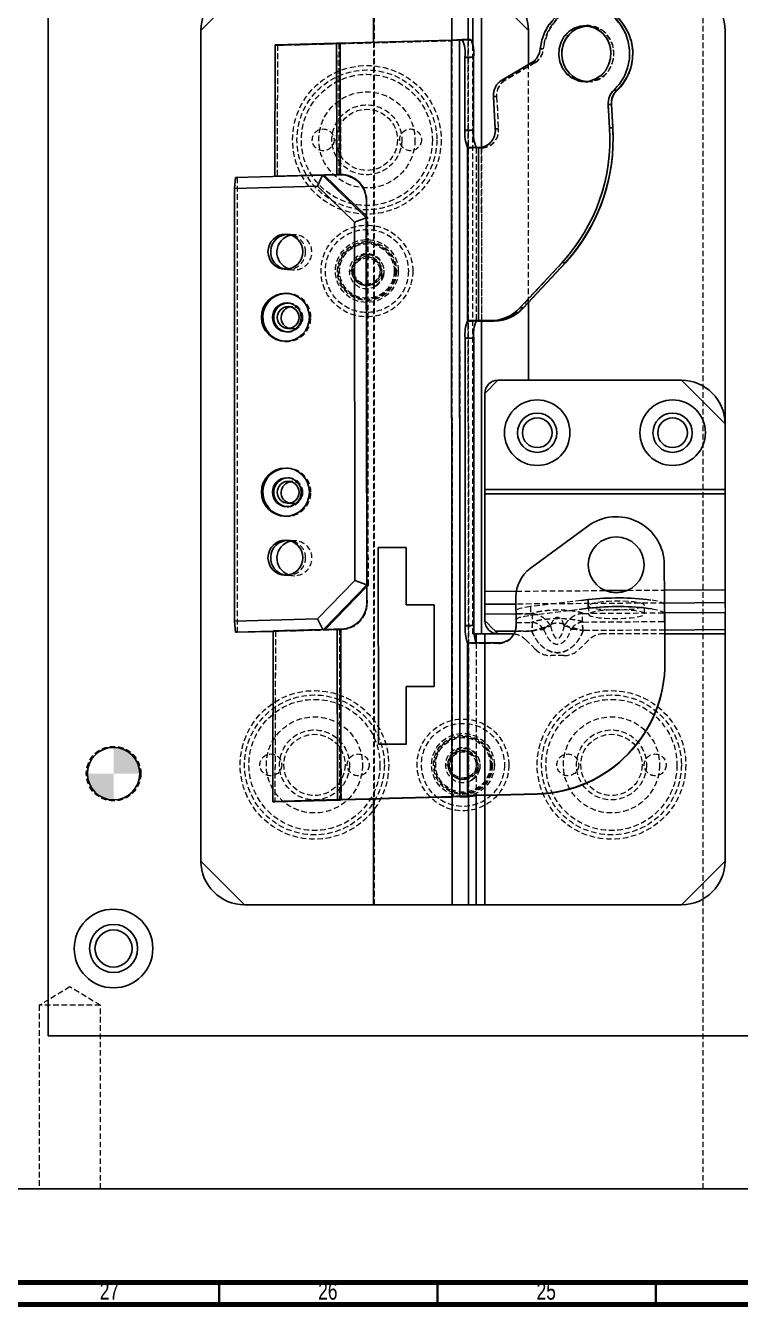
# Model space of a CAD drawing. Header units: millimetres. Extents: x 5 to 1495, y -1208 to 895.
# Drawn here: x 155.7 to 319.4, y 5 to 297.6 of the extents above; entities that cross this region are included whole.
import ezdxf

# ---------------------------------------------------------------- set-up
doc = ezdxf.new("R2010")
doc.units = ezdxf.units.MM
doc.linetypes.add('HIDDEN', pattern=[1.905, 1.27, -0.635])
doc.styles.add('SLDTEXTSTYLE13', font='TXT', dxfattribs={"width": 0.75})

# ---------------------------------------------------------------- blocks, each defined once
blk = doc.blocks.new('SW_DOWELSYMBOL_1')
at = {"linetype": 'Continuous', "lineweight": 0}
h = blk.add_hatch(color=0, dxfattribs=at)
edge = h.paths.add_edge_path(flags=0)
edge.add_arc((0, 0), 6, 0, 90)
edge.add_line((0, 6), (0, 0))
edge.add_line((0, 0), (6, 0))
h = blk.add_hatch(color=0, dxfattribs=at)
edge = h.paths.add_edge_path(flags=0)
edge.add_arc((0, 0), 6, 180, 270)
edge.add_line((0, -6), (0, 0))
edge.add_line((0, 0), (-6, 0))
at = {"color": 0, "linetype": 'Continuous', "lineweight": 0}
blk.add_circle((0, 0), 6, dxfattribs=at)

msp = doc.modelspace()

# ---------------------------------------------------------------- linework, layer by layer
at = {"color": 7, "linetype": 'HIDDEN', "lineweight": 18}
for p, q in [((310.853, 31.435), (310.853, 411.435)), ((235.588, 96.435), (235.588, 306.435)), ((284.518, 297.496), (283.8, 297.501)), ((212.787, 263.143), (212.891, 293.081)), ((212.891, 293.081), (226.934, 293.459)), ((212.891, 293.172), (213.394, 293.166)), ((212.891, 293.081), (213.395, 293.075)), ((213.394, 293.166), (213.29, 263.138)), ((213.395, 293.075), (213.29, 263.047)), ((213.394, 293.166), (227.437, 293.544)), ((213.395, 293.075), (227.438, 293.453)), ((226.934, 293.55), (227.437, 293.544)), ((226.934, 293.459), (227.438, 293.453)), ((226.934, 293.459), (226.965, 263.52)), ((227.437, 293.544), (227.468, 263.534)), ((227.438, 293.453), (227.469, 263.443)), ((227.728, 293.561), (227.834, 293.555)), ((227.729, 293.47), (253.193, 294.132)), ((227.729, 293.47), (227.835, 293.464)), ((227.76, 263.545), (227.729, 293.47)), ((227.834, 293.555), (253.298, 294.217)), ((227.865, 263.547), (227.834, 293.555)), ((227.835, 293.464), (253.299, 294.126)), ((227.866, 263.455), (227.835, 293.464)), ((235.349, 293.759), (235.349, 120.613)), ((253.298, 294.217), (253.192, 294.223)), ((253.193, 294.132), (253.279, 121.087)), ((253.299, 294.126), (253.193, 294.132)), ((253.298, 294.217), (253.385, 121.172)), ((253.299, 294.228), (253.385, 121.081)), ((253.299, 294.126), (253.385, 121.081)), ((257.037, 294.328), (255.062, 294.328)), ((255.062, 294.237), (255.682, 294.271)), ((255.062, 294.237), (255.148, 121.151)), ((257.038, 294.237), (255.062, 294.237)), ((257.657, 294.271), (255.682, 294.271)), ((257.037, 294.328), (257.656, 294.362)), ((257.037, 294.328), (257.123, 121.242)), ((257.124, 121.151), (257.038, 294.362)), ((257.038, 294.237), (257.657, 294.271)), ((257.038, 294.237), (257.124, 121.151)), ((258.09, 158.435), (258.09, 293.267)), ((256.309, 290.284), (256.318, 273.57)), ((256.309, 290.284), (258.284, 290.284)), ((274.251, 292.247), (273.533, 292.253)), ((274.251, 292.156), (273.533, 292.162)), ((271.603, 289.036), (264.763, 285.039)), ((272.32, 289.122), (265.481, 285.124)), ((272.321, 289.031), (265.482, 285.033)), ((270.853, 234.256), (270.853, 288.689)), ((272.32, 289.122), (271.602, 289.127)), ((272.321, 289.031), (271.603, 289.036)), ((265.481, 285.124), (264.763, 285.13)), ((265.482, 285.033), (264.763, 285.039)), ((283.701, 284.793), (284.419, 284.787)), ((283.701, 284.702), (284.419, 284.696)), ((263.54, 281.36), (262.822, 281.366)), ((263.541, 281.269), (262.822, 281.275)), ((263.54, 281.36), (263.972, 273.932)), ((263.541, 281.269), (263.973, 273.841)), ((291.038, 282.738), (290.416, 282.743)), ((289.425, 274.094), (289.113, 279.45)), ((289.831, 279.444), (289.113, 279.45)), ((289.831, 279.444), (289.824, 279.709)), ((289.831, 279.444), (290.143, 274.088)), ((256.318, 273.57), (258.293, 273.57)), ((263.972, 273.932), (263.254, 273.938)), ((263.973, 273.841), (263.254, 273.847)), ((290.143, 274.088), (289.425, 274.094)), ((290.214, 271.946), (290.143, 274.088)), ((258.869, 269.685), (256.894, 269.685)), ((256.894, 269.594), (256.914, 229.971)), ((258.87, 269.594), (256.894, 269.594)), ((256.96, 269.675), (258.903, 269.675)), ((256.96, 269.584), (258.904, 269.584)), ((258.919, 269.674), (256.993, 269.675)), ((258.919, 269.583), (256.994, 269.584)), ((258.869, 269.685), (258.889, 230.062)), ((258.87, 269.594), (258.89, 229.971)), ((259.409, 269.593), (259.53, 269.594)), ((259.429, 230.077), (259.409, 269.593)), ((259.53, 269.685), (260.248, 269.679)), ((259.53, 269.594), (260.249, 269.588)), ((260.065, 269.727), (260.065, 229.988)), ((260.146, 230.079), (260.127, 269.679)), ((260.248, 269.679), (260.127, 269.679)), ((260.147, 229.988), (260.127, 269.588)), ((260.249, 269.588), (260.127, 269.588)), ((224.111, 263.342), (204.15, 262.803)), ((223.804, 263.361), (212.787, 263.052)), ((223.923, 263.344), (213.29, 263.047)), ((223.804, 263.361), (224.032, 263.347)), ((228.225, 263.536), (228.118, 263.542)), ((228.225, 263.445), (228.119, 263.451)), ((203.769, 262.825), (204.15, 262.803)), ((204.15, 262.803), (204.15, 158.77)), ((212.787, 263.052), (212.787, 263.069)), ((213.29, 263.047), (212.787, 263.052)), ((233.757, 257.56), (233.863, 257.554)), ((233.958, 165.527), (233.863, 257.554)), ((233.852, 165.442), (233.757, 257.469)), ((233.757, 257.469), (233.864, 257.463)), ((233.959, 165.436), (233.864, 257.463)), ((234.107, 253.609), (233.761, 253.946)), ((233.761, 253.629), (234.107, 253.609)), ((234.193, 169.585), (234.107, 253.609)), ((216.06, 249.798), (215.45, 249.834)), ((217.492, 249.714), (216.06, 249.798)), ((278.577, 243.326), (268.903, 232.939)), ((279.21, 243.321), (278.577, 243.326)), ((214.979, 241.848), (215.59, 241.812)), ((215.59, 241.812), (217.022, 241.727)), ((229.853, 241.435), (230.665, 241.435)), ((235.802, 238.019), (236.256, 238.322)), ((215.857, 236.313), (215.538, 236.331)), ((216.019, 234.099), (215.727, 234.117)), ((216.875, 233.247), (215.972, 233.301)), ((269.536, 232.934), (268.903, 232.939)), ((215.678, 228.309), (216.581, 228.256)), ((256.914, 229.971), (258.89, 229.971)), ((257.013, 229.984), (258.807, 229.984)), ((214.89, 225.351), (215.209, 225.332)), ((215.339, 227.528), (215.631, 227.511)), ((256.341, 225.971), (256.342, 225.3)), ((258.316, 225.971), (256.341, 225.971)), ((256.342, 225.3), (256.374, 160.224)), ((258.317, 225.971), (258.317, 225.3)), ((215.857, 196.313), (215.538, 196.332)), ((216.019, 194.099), (215.727, 194.117)), ((216.875, 193.248), (215.972, 193.301)), ((215.339, 187.528), (215.631, 187.511)), ((215.678, 188.31), (216.581, 188.256)), ((214.89, 185.351), (215.209, 185.332)), ((216.06, 179.798), (215.45, 179.834)), ((217.504, 179.713), (216.06, 179.798)), ((242.842, 178.209), (242.826, 178.21)), ((242.842, 178.209), (242.826, 178.209)), ((242.855, 165.059), (242.842, 178.209)), ((214.979, 171.848), (215.59, 171.812)), ((215.59, 171.812), (217.033, 171.727)), ((233.847, 169.606), (234.193, 169.585)), ((233.848, 169.23), (234.193, 169.585)), ((268.093, 168.191), (288.418, 168.332)), ((293.543, 168.368), (301.98, 168.427)), ((233.852, 165.534), (233.958, 165.527)), ((233.852, 165.442), (233.959, 165.436)), ((249.246, 165.067), (249.23, 165.068)), ((249.246, 165.067), (249.23, 165.067)), ((249.266, 146.367), (249.246, 165.067)), ((302.001, 165.464), (268.002, 165.227)), ((282.89, 166.048), (271.302, 164.649)), ((271.302, 164.649), (271.316, 162.673)), ((271.316, 162.673), (282.468, 164.02)), ((284.605, 164.855), (284.619, 162.879)), ((297.419, 162.969), (297.405, 164.944)), ((315.853, 164.377), (315.853, 163.328)), ((268.013, 163.614), (268.027, 161.638)), ((271.549, 163.019), (268.018, 162.995)), ((268.018, 162.995), (271.549, 163.019)), ((268.018, 162.995), (268.018, 162.995)), ((268.032, 161.019), (268.027, 161.638)), ((268.032, 161.019), (271.562, 161.044)), ((283.37, 163.102), (302.017, 163.232)), ((283.383, 161.126), (302.031, 161.256)), ((212.289, 120.083), (212.424, 159.009)), ((223.837, 159.335), (212.423, 159.026)), ((212.423, 158.993), (224.218, 159.312)), ((212.424, 159.009), (227.073, 159.419)), ((212.424, 159.1), (212.927, 159.094)), ((212.424, 159.009), (212.928, 159.003)), ((212.927, 159.094), (212.791, 120.077)), ((212.928, 159.003), (212.792, 119.986)), ((227.575, 159.504), (212.927, 159.094)), ((227.576, 159.413), (212.928, 159.003)), ((223.793, 159.418), (223.837, 159.335)), ((223.922, 159.422), (223.837, 159.335)), ((223.837, 159.335), (224.218, 159.312)), ((224.218, 159.312), (224.336, 159.433)), ((227.575, 159.504), (227.072, 159.51)), ((227.073, 159.419), (227.867, 159.433)), ((227.576, 159.413), (227.073, 159.419)), ((227.073, 159.419), (227.113, 120.478)), ((227.973, 159.518), (227.575, 159.504)), ((227.575, 159.504), (227.616, 120.492)), ((227.973, 159.427), (227.576, 159.413)), ((227.576, 159.413), (227.616, 120.401)), ((227.973, 159.518), (227.866, 159.524)), ((227.867, 159.433), (228.018, 159.437)), ((227.973, 159.427), (227.867, 159.433)), ((227.907, 120.507), (227.867, 159.433)), ((227.973, 159.518), (228.124, 159.522)), ((228.013, 120.513), (227.973, 159.518)), ((227.973, 159.427), (228.125, 159.431)), ((228.013, 120.422), (227.973, 159.427)), ((228.018, 159.528), (228.124, 159.522)), ((228.018, 159.437), (228.125, 159.431)), ((256.374, 160.224), (258.35, 160.224)), ((258.09, 158.435), (258.423, 158.435)), ((267.824, 159.042), (271.576, 159.069)), ((271.576, 159.069), (267.855, 159.043)), ((268.003, 160.188), (268.033, 160.821)), ((302.044, 159.281), (283.396, 159.15)), ((302.044, 159.281), (283.397, 159.151)), ((302.05, 158.435), (288.095, 158.435)), ((258.877, 156.374), (256.901, 156.374)), ((256.902, 156.283), (256.902, 121.302)), ((258.878, 156.283), (256.902, 156.283)), ((260.853, 156.236), (257.148, 156.236)), ((258.877, 156.374), (258.877, 121.393)), ((258.878, 156.374), (258.878, 121.302)), ((258.878, 156.283), (258.878, 121.302)), ((260.853, 121.526), (260.853, 156.327)), ((260.853, 121.435), (260.853, 156.327)), ((264.037, 156.236), (260.853, 156.236)), ((260.853, 121.435), (260.853, 156.236)), ((260.853, 121.526), (260.853, 156.236)), ((272.418, 154.9), (270.347, 156.971)), ((284.56, 156.971), (282.489, 154.9)), ((278.953, 153.435), (275.953, 153.435)), ((242.875, 146.359), (242.859, 146.36)), ((242.875, 146.359), (249.266, 146.367)), ((242.888, 133.209), (242.875, 146.359)), ((249.266, 146.367), (249.25, 146.368)), ((236.497, 133.201), (236.481, 133.202)), ((236.497, 133.201), (242.888, 133.209)), ((236.497, 133.202), (236.497, 133.201)), ((242.888, 133.209), (242.872, 133.21)), ((251.853, 128.435), (252.665, 128.435)), ((257.802, 125.019), (258.256, 125.322)), ((253.279, 121.087), (253.385, 121.081)), ((256.902, 121.302), (258.878, 121.302)), ((257.123, 121.242), (257.46, 121.271)), ((257.124, 121.151), (257.46, 121.18)), ((258.877, 121.393), (257.46, 121.271)), ((258.878, 121.302), (257.46, 121.18)), ((165.853, 77.641), (158.853, 73.435)), ((172.853, 73.435), (165.853, 77.641)), ((172.853, 73.435), (158.853, 73.435)), ((158.853, 73.435), (158.853, 31.435)), ((172.853, 31.435), (172.853, 73.435))]:
    msp.add_line(p, q, dxfattribs=at)
at = {"color": 7, "linetype": 'Continuous', "lineweight": 25}
for p, q in [((160.853, 336.435), (160.853, 66.435)), ((205.853, 306.435), (195.853, 296.435)), ((235.349, 306.435), (235.349, 293.759)), ((270.853, 296.435), (260.853, 306.435)), ((195.853, 296.435), (195.853, 106.435)), ((270.853, 288.689), (270.853, 296.435)), ((315.853, 191.435), (315.853, 296.435)), ((212.786, 263.143), (212.891, 293.172)), ((212.891, 293.172), (226.934, 293.55)), ((226.934, 293.55), (226.965, 263.54)), ((227.728, 293.561), (253.192, 294.223)), ((227.759, 263.553), (227.728, 293.561)), ((253.192, 294.223), (253.278, 121.179)), ((255.062, 294.328), (255.681, 294.362)), ((255.062, 294.328), (255.148, 121.242)), ((257.656, 294.362), (255.681, 294.362)), ((256.309, 290.375), (256.317, 273.662)), ((256.309, 290.375), (258.284, 290.375)), ((258.285, 290.284), (258.284, 290.495)), ((258.293, 273.662), (258.284, 290.375)), ((258.293, 273.57), (258.285, 290.284)), ((271.602, 289.127), (264.763, 285.13)), ((262.815, 281.539), (262.822, 281.275)), ((262.822, 281.366), (263.254, 273.938)), ((262.822, 281.275), (263.254, 273.847)), ((291.133, 282.828), (290.415, 282.834)), ((289.424, 274.185), (289.113, 279.541)), ((289.831, 279.535), (289.113, 279.541)), ((289.831, 279.535), (290.142, 274.179)), ((256.317, 273.662), (258.293, 273.662)), ((258.293, 273.57), (258.294, 273.45)), ((263.261, 273.673), (263.254, 273.847)), ((290.142, 274.179), (289.424, 274.185)), ((256.894, 269.685), (256.913, 230.062)), ((259.408, 269.684), (259.53, 269.685)), ((259.428, 230.085), (259.408, 269.684)), ((203.769, 262.825), (223.73, 263.365)), ((226.965, 263.54), (212.786, 263.143)), ((227.468, 263.534), (213.29, 263.138)), ((222.514, 260.851), (223.73, 263.365)), ((223.73, 263.365), (233.726, 253.632)), ((223.73, 263.365), (223.804, 263.361)), ((226.965, 263.449), (223.804, 263.361)), ((227.469, 263.443), (223.923, 263.344)), ((224.032, 263.347), (224.111, 263.342)), ((233.761, 253.946), (224.111, 263.342)), ((226.965, 263.54), (227.531, 263.551)), ((227.468, 263.534), (226.965, 263.54)), ((226.965, 263.449), (227.532, 263.46)), ((227.469, 263.443), (226.965, 263.449)), ((227.751, 263.544), (227.468, 263.534)), ((227.752, 263.453), (227.469, 263.443)), ((227.751, 263.544), (227.531, 263.551)), ((227.752, 263.453), (227.532, 263.46)), ((227.865, 263.547), (227.759, 263.553)), ((227.866, 263.455), (227.76, 263.462)), ((228.225, 263.536), (227.865, 263.547)), ((228.225, 263.445), (227.866, 263.455)), ((203.539, 260.338), (203.769, 262.825)), ((222.514, 260.851), (203.539, 260.338)), ((213.29, 263.138), (212.786, 263.143)), ((212.787, 263.069), (212.787, 263.143)), ((231, 252.588), (222.514, 260.851)), ((203.539, 260.338), (203.539, 161.307)), ((233.852, 165.534), (233.757, 257.56)), ((231, 252.588), (233.726, 253.632)), ((231.085, 170.635), (231, 252.588)), ((233.726, 253.632), (233.812, 169.608)), ((233.726, 253.632), (233.761, 253.629)), ((278.576, 243.417), (268.903, 233.03)), ((269.621, 233.025), (279.294, 243.411)), ((269.622, 232.933), (279.295, 243.32)), ((279.294, 243.411), (278.576, 243.417)), ((270.853, 216.435), (270.853, 234.256)), ((269.621, 233.025), (268.903, 233.03)), ((256.913, 230.062), (258.889, 230.062)), ((257.013, 230.075), (258.939, 230.075)), ((262.305, 230.09), (259.428, 230.085)), ((262.305, 229.999), (259.429, 229.994)), ((263.023, 230.084), (260.146, 230.079)), ((263.024, 229.993), (260.147, 229.988)), ((262.305, 230.09), (263.023, 230.084)), ((262.305, 229.999), (263.024, 229.993)), ((256.341, 226.062), (256.341, 225.391)), ((258.316, 226.062), (256.341, 226.062)), ((256.341, 225.391), (256.374, 160.315)), ((258.316, 226.062), (258.317, 225.391)), ((258.317, 225.391), (258.349, 160.315)), ((258.317, 225.3), (258.35, 160.224)), ((260.853, 213.435), (263.853, 216.435)), ((263.853, 216.435), (270.853, 216.435)), ((305.853, 216.435), (263.853, 216.435)), ((305.853, 216.435), (270.853, 216.435)), ((315.853, 206.435), (305.853, 216.435)), ((260.853, 191.435), (260.853, 213.435)), ((260.853, 191.435), (315.853, 191.435)), ((260.853, 190.435), (260.853, 191.435)), ((315.853, 190.435), (260.853, 190.435)), ((260.853, 168.14), (260.853, 190.435)), ((315.853, 191.435), (315.853, 190.435)), ((315.853, 190.435), (315.853, 168.524)), ((284.41, 183.067), (271.242, 173.354)), ((242.826, 178.21), (236.435, 178.202)), ((236.435, 178.202), (236.481, 133.202)), ((236.451, 178.201), (236.435, 178.202)), ((242.826, 178.209), (236.451, 178.201)), ((236.451, 178.201), (236.497, 133.202)), ((242.839, 165.06), (242.826, 178.21)), ((302.044, 159.372), (301.939, 174.292)), ((222.525, 161.82), (231.085, 170.635)), ((231.085, 170.635), (233.812, 169.608)), ((233.812, 169.608), (223.922, 159.422)), ((224.336, 159.433), (233.848, 169.23)), ((233.812, 169.608), (233.847, 169.606)), ((260.853, 165.177), (260.853, 168.14)), ((267.991, 166.86), (268.036, 160.355)), ((315.853, 168.524), (315.853, 165.561)), ((249.23, 165.068), (242.839, 165.06)), ((242.855, 165.059), (242.839, 165.06)), ((249.23, 165.067), (242.855, 165.059)), ((249.25, 146.368), (249.23, 165.068)), ((260.853, 162.945), (260.853, 165.177)), ((282.468, 164.02), (284.541, 164.271)), ((284.527, 166.246), (282.89, 166.048)), ((284.541, 164.271), (284.527, 166.246)), ((302.019, 163.001), (302.005, 164.976)), ((315.853, 165.561), (315.853, 164.377)), ((203.539, 161.307), (222.525, 161.82)), ((203.769, 158.792), (203.539, 161.307)), ((222.525, 161.82), (223.793, 159.418)), ((260.853, 161.435), (260.853, 162.945)), ((302.017, 163.232), (315.853, 163.328)), ((302.019, 163.001), (302.031, 161.269)), ((302.031, 161.256), (302.031, 161.269)), ((315.853, 106.435), (315.853, 163.328)), ((212.423, 159.026), (203.769, 158.792)), ((203.769, 158.792), (204.15, 158.77)), ((204.15, 158.77), (212.423, 158.993)), ((212.288, 120.083), (212.424, 159.1)), ((212.424, 159.1), (227.072, 159.51)), ((227.072, 159.51), (227.866, 159.524)), ((227.072, 159.51), (227.112, 120.497)), ((227.866, 159.524), (228.018, 159.528)), ((227.907, 120.519), (227.866, 159.524)), ((256.374, 160.315), (258.349, 160.315)), ((258.35, 160.224), (258.35, 160.103)), ((258.423, 158.435), (258.878, 158.435)), ((260.853, 158.435), (258.878, 158.435)), ((266.811, 158.435), (260.853, 158.435)), ((263.278, 159.011), (263.853, 158.435)), ((263.853, 158.435), (266.811, 158.435)), ((302.095, 152.032), (302.044, 159.372)), ((315.853, 158.435), (302.05, 158.435)), ((256.901, 156.374), (256.901, 121.393)), ((260.853, 156.327), (257.147, 156.327)), ((260.853, 121.526), (260.853, 156.327)), ((264.036, 156.327), (260.853, 156.327)), ((302.096, 151.941), (302.095, 152.032)), ((242.859, 146.36), (249.25, 146.368)), ((242.872, 133.21), (242.859, 146.36)), ((236.481, 133.202), (242.872, 133.21)), ((227.112, 120.497), (212.288, 120.083)), ((227.113, 120.406), (212.288, 119.992)), ((212.288, 119.992), (212.289, 120.083)), ((212.791, 120.077), (212.288, 120.083)), ((212.792, 119.986), (212.288, 119.992)), ((227.616, 120.492), (212.791, 120.077)), ((227.616, 120.401), (212.792, 119.986)), ((227.616, 120.492), (227.112, 120.497)), ((227.616, 120.401), (227.113, 120.406)), ((234.399, 120.688), (227.907, 120.519)), ((234.399, 120.597), (227.907, 120.428)), ((227.907, 120.519), (228.013, 120.513)), ((227.907, 120.428), (228.013, 120.422)), ((228.013, 120.513), (234.505, 120.681)), ((228.013, 120.422), (234.505, 120.59)), ((234.399, 120.688), (234.755, 120.697)), ((234.399, 120.597), (234.756, 120.606)), ((234.861, 120.691), (234.505, 120.681)), ((234.862, 120.6), (234.505, 120.59)), ((234.755, 120.697), (235.104, 120.706)), ((234.755, 120.697), (234.861, 120.691)), ((234.756, 120.606), (235.105, 120.615)), ((234.756, 120.606), (234.862, 120.6)), ((235.211, 120.7), (234.861, 120.691)), ((235.211, 120.609), (234.862, 120.6)), ((238.923, 120.809), (235.104, 120.706)), ((235.104, 120.706), (235.211, 120.7)), ((238.923, 120.718), (235.105, 120.615)), ((235.105, 120.615), (235.211, 120.609)), ((235.211, 120.7), (239.029, 120.803)), ((235.211, 120.609), (239.03, 120.712)), ((235.349, 120.613), (235.349, 96.435)), ((250.901, 121.131), (238.923, 120.809)), ((250.902, 121.04), (238.923, 120.718)), ((239.029, 120.803), (238.923, 120.809)), ((239.03, 120.712), (238.923, 120.718)), ((251.008, 121.125), (239.029, 120.803)), ((251.008, 121.034), (239.03, 120.712)), ((250.901, 121.131), (251.47, 121.132)), ((250.901, 121.131), (251.008, 121.125)), ((250.902, 121.04), (251.471, 121.04)), ((250.902, 121.04), (251.008, 121.034)), ((251.577, 121.125), (251.008, 121.125)), ((251.577, 121.034), (251.008, 121.034)), ((253.278, 121.179), (251.47, 121.132)), ((251.577, 121.125), (251.47, 121.132)), ((253.279, 121.087), (251.471, 121.04)), ((251.577, 121.034), (251.471, 121.04)), ((253.385, 121.172), (251.577, 121.125)), ((253.385, 121.081), (251.577, 121.034)), ((253.278, 121.179), (253.385, 121.172)), ((255.484, 121.271), (255.148, 121.242)), ((257.123, 121.242), (255.148, 121.242)), ((255.485, 121.18), (255.148, 121.151)), ((257.124, 121.151), (255.148, 121.151)), ((256.901, 121.393), (255.484, 121.271)), ((256.901, 121.393), (258.877, 121.393)), ((260.853, 121.526), (272.86, 121.832)), ((260.853, 121.435), (272.861, 121.741)), ((195.853, 106.435), (205.853, 96.435)), ((305.853, 96.435), (315.853, 106.435)), ((205.853, 96.435), (305.853, 96.435)), ((160.853, 66.435), (408.853, 66.435)), ((75.853, 31.435), (625.853, 31.435))]:
    msp.add_line(p, q, dxfattribs=at)
at = {"color": 8, "linetype": 'Continuous', "lineweight": 25}
for p, q in [((253.293, 306.435), (253.299, 294.228)), ((257.038, 294.362), (257.032, 306.435)), ((258.09, 293.267), (258.09, 306.435)), ((260.065, 306.435), (260.065, 269.727)), ((258.284, 290.284), (258.285, 290.284)), ((291.134, 282.737), (291.038, 282.738)), ((226.965, 263.52), (226.965, 263.449)), ((227.76, 263.462), (227.76, 263.545)), ((279.295, 243.32), (279.21, 243.321)), ((269.622, 232.933), (269.536, 232.934)), ((258.807, 229.984), (258.939, 229.983)), ((259.429, 229.994), (259.429, 230.077)), ((260.065, 229.988), (260.065, 158.435)), ((258.317, 225.971), (258.316, 225.971)), ((260.853, 168.14), (268.093, 168.191)), ((288.418, 168.332), (293.543, 168.368)), ((301.98, 168.427), (315.853, 168.524)), ((268.002, 165.227), (260.853, 165.177)), ((315.853, 165.561), (302.001, 165.464)), ((260.853, 162.945), (268.018, 162.995)), ((302.031, 161.256), (302.031, 161.256)), ((258.878, 158.435), (258.878, 156.374)), ((260.853, 156.327), (260.853, 158.435)), ((263.278, 159.011), (267.824, 159.042)), ((302.044, 159.281), (315.853, 159.377)), ((227.113, 120.478), (227.113, 120.406)), ((227.907, 120.428), (227.907, 120.507)), ((253.385, 121.081), (253.398, 96.435)), ((257.136, 96.435), (257.124, 121.151)), ((258.878, 121.302), (258.878, 96.435)), ((260.853, 121.435), (260.853, 121.526)), ((260.853, 96.435), (260.853, 121.435))]:
    msp.add_line(p, q, dxfattribs=at)
at = {"color": 7, "linetype": 'Continuous', "lineweight": 70}
for p, q in [((1490, 10), (10, 10)), ((1495, 5), (5, 5))]:
    msp.add_line(p, q, dxfattribs=at)
at = {"color": 7, "linetype": 'Continuous', "lineweight": 35}
for p, q in [((200, 10), (200, 5)), ((250, 10), (250, 5)), ((300, 10), (300, 5))]:
    msp.add_line(p, q, dxfattribs=at)
at = {"color": 7, "linetype": 'Continuous', "lineweight": 25, "flags": 128}
for points in [[(290.415, 282.834), (291.745, 284.301), (292.798, 286.006), (293.54, 287.891), (293.943, 289.889), (293.994, 291.933), (293.691, 293.951), (293.045, 295.874), (292.078, 297.635), (290.823, 299.173), (289.324, 300.436), (287.633, 301.38), (285.807, 301.972), (283.911, 302.191), (282.009, 302.031), (280.167, 301.497), (278.448, 300.606), (276.913, 299.391), (275.614, 297.892), (274.596, 296.162), (273.894, 294.26), (273.533, 292.253)], [(291.133, 282.828), (292.463, 284.295), (293.517, 286.001), (294.258, 287.885), (294.661, 289.884), (294.712, 291.927), (294.409, 293.945), (293.763, 295.868), (292.796, 297.629), (291.542, 299.168), (290.043, 300.431), (288.351, 301.374), (286.526, 301.966), (284.629, 302.186), (284.553, 302.187)], [(277.788, 290.788), (278.051, 289.271), (278.644, 287.866), (279.534, 286.654), (280.669, 285.706), (281.983, 285.077), (283.4, 284.803), (284.837, 284.901), (286.211, 285.364), (287.442, 286.166), (288.459, 287.26), (289.201, 288.583), (289.627, 290.057), (289.712, 291.597), (289.449, 293.114), (288.856, 294.519), (287.966, 295.731), (286.831, 296.679), (285.517, 297.308), (284.1, 297.582), (282.663, 297.484), (281.289, 297.021), (280.058, 296.219), (279.042, 295.125), (278.299, 293.803), (277.873, 292.328), (277.788, 290.788)], [(258.813, 229.993), (259.005, 229.993), (259.429, 229.994)], [(263.68, 230.11), (263.22, 230.048), (262.305, 229.999)], [(260.853, 161.435), (261.594, 160.694), (262.415, 159.873), (263.278, 159.011)], [(302.031, 161.256), (302.031, 161.17), (302.032, 161.026), (302.034, 160.827), (302.035, 160.58), (302.037, 160.292), (302.04, 159.973), (302.042, 159.633), (302.044, 159.372)], [(267.578, 158.376), (267.301, 158.411), (266.811, 158.435)], [(266.811, 158.435), (267.301, 158.411), (267.578, 158.376)]]:
    msp.add_lwpolyline(points, dxfattribs=at)
at = {"color": 7, "linetype": 'HIDDEN', "lineweight": 18, "flags": 128}
for points in [[(290.416, 282.743), (291.745, 284.21), (292.799, 285.915), (293.54, 287.8), (293.943, 289.798), (293.994, 291.842), (293.692, 293.86), (293.046, 295.783), (292.079, 297.544), (290.824, 299.082), (289.325, 300.345), (287.634, 301.289), (285.808, 301.881), (283.911, 302.1), (282.009, 301.94), (280.167, 301.406), (278.449, 300.515), (276.914, 299.3), (275.615, 297.801), (274.597, 296.071), (273.895, 294.169), (273.533, 292.162)], [(294.734, 291.236), (294.713, 291.836), (294.41, 293.854), (293.764, 295.777), (292.797, 297.538), (291.542, 299.077), (290.043, 300.34), (288.352, 301.283), (286.526, 301.875), (284.63, 302.095), (282.727, 301.935), (280.885, 301.4), (279.167, 300.51), (277.632, 299.294), (276.333, 297.795), (275.315, 296.065), (274.613, 294.164), (274.251, 292.156)], [(278.496, 291.087), (278.507, 290.691), (278.769, 289.175), (279.363, 287.769), (280.253, 286.558), (281.388, 285.61), (282.702, 284.98), (284.119, 284.707), (285.556, 284.804), (286.93, 285.267), (288.161, 286.069), (289.177, 287.163), (289.92, 288.486), (290.346, 289.96), (290.43, 291.501), (290.168, 293.018), (289.575, 294.423), (288.685, 295.634), (287.55, 296.582), (286.236, 297.212), (284.819, 297.485), (284.159, 297.487)], [(284.06, 284.802), (284.118, 284.798), (285.555, 284.895), (286.929, 285.359), (288.16, 286.16), (289.177, 287.255), (289.92, 288.577), (290.345, 290.051), (290.43, 291.592), (290.168, 293.109), (289.574, 294.514), (288.684, 295.726), (287.549, 296.674), (286.235, 297.303), (284.818, 297.576), (284.158, 297.578)], [(277.789, 290.697), (278.051, 289.18), (278.645, 287.775), (279.535, 286.563), (280.67, 285.615), (281.984, 284.986), (283.401, 284.712), (284.838, 284.81), (286.212, 285.273), (287.443, 286.075), (288.459, 287.169), (289.202, 288.492), (289.628, 289.966), (289.723, 291.202)], [(271.302, 164.649), (270.575, 164.55), (269.923, 164.439), (269.356, 164.318), (268.881, 164.188), (268.505, 164.05), (268.232, 163.907), (268.068, 163.761), (268.013, 163.614)], [(284.62, 164.925), (284.701, 164.684), (285.147, 164.456), (285.935, 164.254), (287.016, 164.089), (288.33, 163.972), (289.799, 163.908), (291.338, 163.902), (292.858, 163.954), (294.27, 164.061), (295.493, 164.216), (296.454, 164.411), (297.099, 164.635), (297.39, 164.874), (297.309, 165.115), (296.863, 165.343), (296.076, 165.545), (294.994, 165.71), (293.68, 165.827), (292.211, 165.891), (290.672, 165.897), (289.152, 165.845), (287.74, 165.738), (286.517, 165.583), (285.556, 165.387), (284.911, 165.164), (284.62, 164.925)], [(284.634, 162.949), (284.714, 162.709), (285.161, 162.481), (285.948, 162.279), (287.03, 162.114), (288.344, 161.996), (289.813, 161.933), (291.352, 161.927), (292.872, 161.978), (294.284, 162.085), (295.506, 162.241), (296.468, 162.436), (297.113, 162.66), (297.404, 162.899), (297.323, 163.139), (296.876, 163.367), (296.089, 163.569), (295.007, 163.734), (293.694, 163.852), (292.225, 163.916), (290.685, 163.922), (289.166, 163.87), (287.754, 163.763), (286.531, 163.607), (285.57, 163.412), (284.925, 163.188), (284.634, 162.949)], [(302.005, 164.976), (301.818, 165.288), (301.27, 165.588), (300.377, 165.864), (299.171, 166.108), (298.846, 166.16)], [(299.159, 164.137), (299.185, 164.133), (300.391, 163.889), (301.283, 163.612), (301.832, 163.313), (302.019, 163.001)], [(268.027, 161.638), (268.082, 161.786), (268.246, 161.932), (268.518, 162.075), (268.895, 162.212), (269.37, 162.343), (269.937, 162.464), (270.589, 162.575), (271.316, 162.673)], [(268.039, 159.933), (268.038, 160.139), (268.036, 160.33), (268.035, 160.503), (268.034, 160.656), (268.033, 160.785), (268.032, 160.89), (268.032, 160.968), (268.032, 161.019)], [(283.37, 163.102), (291.358, 163.157), (302.017, 163.232)]]:
    msp.add_lwpolyline(points, dxfattribs=at)
at = {"color": 7, "linetype": 'HIDDEN', "lineweight": 18}
for centre, radius in [((233.853, 271.435), 17), ((233.853, 271.435), 16), ((233.853, 271.435), 15), ((233.853, 271.435), 11), ((233.853, 271.435), 8), ((233.853, 271.435), 7), ((223.853, 271.435), 2.5), ((243.853, 271.435), 2.5), ((233.853, 241.435), 10.5), ((233.853, 241.435), 9.5), ((233.853, 241.435), 7.191), ((233.853, 241.435), 6.75), ((233.853, 241.435), 6.5), ((233.853, 241.435), 6.25), ((233.853, 241.435), 3.4), ((233.853, 241.435), 3), ((221.853, 128.435), 17), ((221.853, 128.435), 16), ((221.853, 128.435), 15), ((289.853, 128.435), 17), ((289.853, 128.435), 16), ((289.853, 128.435), 15), ((221.853, 128.435), 11), ((255.853, 128.435), 10.5), ((255.853, 128.435), 9.5), ((289.853, 128.435), 11), ((221.853, 128.435), 8), ((221.853, 128.435), 7), ((255.853, 128.435), 7.191), ((255.853, 128.435), 6.75), ((255.853, 128.435), 6.5), ((255.853, 128.435), 6.25), ((289.853, 128.435), 8), ((289.853, 128.435), 7), ((175.853, 126.435), 6.25), ((255.853, 128.435), 3.4), ((211.853, 128.435), 2.5), ((231.853, 128.435), 2.5), ((255.853, 128.435), 3), ((279.853, 128.435), 2.5), ((299.853, 128.435), 2.5)]:
    msp.add_circle(centre, radius, dxfattribs=at)
at = {"color": 7, "linetype": 'Continuous', "lineweight": 25}
for centre, radius in [((215.21, 245.841), 3.998), ((215.209, 230.841), 5.497), ((215.53, 230.822), 3.299), ((215.823, 230.804), 2.499), ((272.853, 204.435), 7.5), ((303.853, 204.435), 7.5), ((272.853, 204.435), 4.5), ((272.853, 204.435), 3.4), ((303.853, 204.435), 4.5), ((303.853, 204.435), 3.4), ((215.209, 190.841), 5.497), ((215.53, 190.822), 3.299), ((215.823, 190.805), 2.499), ((215.21, 175.841), 3.998), ((290.94, 174.215), 6.4), ((175.853, 126.435), 6), ((175.853, 86.435), 9), ((175.853, 86.435), 5.5), ((175.853, 86.435), 4.25)]:
    msp.add_circle(centre, radius, dxfattribs=at)
for centre, radius, start, end in [((205.853, 296.435), 10, 90, 180), ((260.853, 296.435), 10, 0, 90), ((305.853, 296.435), 10, 0, 90), ((284.763, 291.327), 6.28, 95.52438, 184.97705), ((284.754, 291.255), 6.26, 95.44941, 181.54105), ((283.558, 291.328), 6.166, 358.82778, 90.94229), ((249.568, 291.356), 6.812, 351.71643, 26.18271), ((251.544, 291.356), 6.812, 351.71569, 26.18304), ((269.52, 292.572), 4.025, 301.15071, 355.44875), ((284.696, 290.961), 6.192, 181.6501, 264.10293), ((283.357, 291.044), 11.379, 313.11154, 0.96587), ((266.882, 281.655), 4.07, 121.37542, 184.06741), ((293.244, 279.811), 4.141, 133.10556, 183.73257), ((293.963, 279.805), 4.141, 133.10577, 183.73237), ((293.955, 279.72), 4.131, 133.078, 180.14962), ((264.295, 272.788), 8.025, 173.7522, 202.74548), ((266.27, 272.788), 8.025, 173.75293, 202.74517), ((259.373, 273.579), 3.898, 272.30975, 5.27738), ((247.889, 271.532), 41.619, 317.50355, 3.6541), ((248.555, 271.546), 41.671, 317.53363, 3.62396), ((259.556, -71.518), 341.202, 90.02483, 90.43044), ((248.616, 271.417), 41.601, 317.51514, 0.72802), ((227.762, 257.558), 5.995, 0.01713, 90.03001), ((227.763, 257.467), 5.995, 0.01721, 90.03007), ((215.83, 245.805), 4, 91.07934, 262.17305), ((215.539, 230.822), 5.5, 88.35192, 264.9004), ((215.829, 230.805), 3.3, 89.22798, 264.02442), ((216.732, 230.752), 2.501, 97.12994, 256.12242), ((262.228, 239.135), 9.045, 270.48575, 317.55261), ((262.946, 239.129), 9.045, 270.48575, 317.55252), ((262.947, 239.038), 9.045, 270.48571, 317.55265), ((264.474, 226.939), 8.181, 157.5574, 186.15275), ((259.575, -110.864), 340.949, 90.02477, 90.43068), ((266.45, 226.939), 8.181, 157.55771, 186.15202), ((260.221, 59.407), 170.672, 90.025, 90.43044), ((260.22, 59.711), 170.278, 90.02453, 90.43091), ((263.853, 213.435), 3, 90, 180), ((305.853, 206.435), 10, 0, 90), ((215.539, 190.822), 5.5, 88.35193, 264.90039), ((215.829, 190.805), 3.3, 89.22798, 264.02442), ((216.732, 190.752), 2.501, 97.12991, 256.12244), ((290.94, 174.215), 11, 0.40144, 126.41144), ((215.83, 175.805), 4, 91.07932, 262.17307), ((275.99, 166.916), 8, 126.41144, 180.40144), ((227.854, 165.523), 5.997, 271.55965, 0.09629), ((291.328, 106.922), 59.713, 82.76724, 96.53985), ((291.313, 105.627), 59.034, 82.36224, 96.58696), ((263.853, 161.435), 3, 180, 270), ((265.577, 159.542), 9.236, 175.19952, 200.05924), ((267.553, 159.542), 9.236, 175.20025, 200.05894), ((264.036, 160.327), 4, 270, 0.40144), ((272.096, 151.823), 30, 271.46014, 0.39935), ((272.096, 151.732), 30, 271.46014, 0.39935), ((205.853, 106.435), 10, 180, 270), ((305.853, 106.435), 10, 270, 0)]:
    msp.add_arc(centre, radius, start, end, dxfattribs=at)
at = {"color": 7, "linetype": 'HIDDEN', "lineweight": 18}
for centre, radius, start, end in [((284.805, 291.617), 10.573, 91.36256, 176.58416), ((284.044, 291.242), 6.279, 95.37128, 184.98094), ((249.569, 291.265), 6.812, 351.71633, 26.18243), ((251.767, 291.353), 6.573, 352.5038, 26.35171), ((269.52, 292.481), 4.025, 301.15088, 355.44858), ((270.238, 292.567), 4.025, 301.15088, 355.44858), ((270.239, 292.476), 4.025, 301.15051, 355.44883), ((266.874, 281.572), 4.059, 121.3336, 180.45871), ((267.6, 281.649), 4.07, 121.3752, 184.06754), ((267.601, 281.558), 4.07, 121.37526, 184.06748), ((293.245, 279.72), 4.141, 133.10571, 183.73287), ((264.295, 272.697), 8.025, 173.75212, 202.74601), ((266.129, 272.65), 7.876, 174.16897, 202.82732), ((259.377, 273.479), 3.888, 272.256, 2.86302), ((260.091, 273.574), 3.898, 272.30953, 5.27761), ((260.091, 273.483), 3.898, 272.30986, 5.27737), ((247.89, 271.441), 41.619, 317.50355, 3.65404), ((259.554, -70.748), 340.342, 90.02449, 90.43113), ((260.2, 99.08), 170.599, 90.02483, 90.43044), ((260.199, 99.406), 170.182, 90.02433, 90.43094), ((227.868, 257.552), 5.995, 0.01844, 86.59055), ((227.869, 257.461), 5.995, 0.01867, 86.59036), ((215.823, 245.809), 3.996, 359.95255, 90.99153), ((215.823, 245.809), 3.996, 359.94272, 90.99181), ((215.822, 245.802), 3.997, 262.26981, 0.04878), ((215.822, 245.802), 3.997, 262.26973, 0.03931), ((233.812, 241.391), 3.983, 342.01478, 300.66276), ((233.84, 241.425), 3.184, 1.96357, 292.65681), ((233.853, 241.435), 4, 299.82868, 344.82868), ((215.53, 230.827), 5.495, 359.95906, 88.25677), ((215.824, 230.808), 3.297, 359.9537, 89.14192), ((216.728, 230.755), 2.497, 359.9329, 97.04929), ((262.193, 239.093), 9.105, 279.40332, 317.47658), ((215.529, 230.819), 5.497, 265.00505, 0.04126), ((215.823, 230.803), 3.297, 264.11431, 0.05246), ((216.727, 230.75), 2.498, 256.22012, 0.0423), ((264.475, 226.848), 8.181, 157.55769, 186.15204), ((259.255, -59.364), 289.357, 90.08743, 90.44388), ((266.451, 226.848), 8.181, 157.55746, 186.15227), ((215.53, 190.827), 5.495, 359.95908, 88.25675), ((215.824, 190.808), 3.297, 359.9537, 89.14192), ((216.728, 190.755), 2.497, 359.93282, 97.04935), ((215.529, 190.819), 5.497, 265.00505, 0.04127), ((215.823, 190.803), 3.297, 264.11431, 0.05246), ((216.727, 190.75), 2.498, 256.22001, 0.04234), ((215.823, 175.809), 3.996, 359.95234, 90.99178), ((215.823, 175.809), 3.996, 359.94261, 90.99195), ((215.822, 175.803), 3.997, 262.26981, 0.04875), ((215.822, 175.803), 3.997, 262.26961, 0.0394), ((227.855, 165.432), 5.997, 271.55956, 0.09626), ((227.961, 165.517), 5.997, 271.55949, 0.0963), ((227.961, 165.426), 5.997, 271.55965, 0.09629), ((265.578, 159.451), 9.236, 175.19999, 200.0592), ((267.398, 159.406), 9.075, 175.59507, 200.12933), ((264.037, 160.236), 4, 270, 342.63615), ((266.811, 153.435), 5, 45, 81.17816), ((288.095, 153.435), 5, 90, 135), ((275.953, 158.435), 5, 225, 270), ((278.953, 158.435), 5, 270, 315), ((255.812, 128.391), 3.983, 342.0147, 300.66274), ((255.84, 128.425), 3.184, 1.96348, 292.65684), ((255.853, 128.435), 4, 299.82868, 344.82868)]:
    msp.add_arc(centre, radius, start, end, dxfattribs=at)
at = {"color": 7, "linetype": 'Continuous', "lineweight": 25}
for centre, start_param, end_param in [((217.257, 245.721), 4.9710644, 6.2831853), ((217.257, 245.721), 0, 1.3121209), ((217.269, 175.72), 4.9725776, 6.2831853), ((217.269, 175.72), 0, 1.3106077)]:
    msp.add_ellipse(centre, major_axis=(-3.999, 0.236), ratio=0.9985829, start_param=start_param, end_param=end_param, dxfattribs=at)
at = {"color": 7, "linetype": 'HIDDEN', "lineweight": 18}
for centre, start_param, end_param in [((217.257, 245.721), 1.3121209, 4.9710644), ((217.269, 175.72), 1.3106077, 4.9725776)]:
    msp.add_ellipse(centre, major_axis=(-3.999, 0.236), ratio=0.9985829, start_param=start_param, end_param=end_param, dxfattribs=at)
at = {"color": 7, "linetype": 'Continuous', "lineweight": 25}
for points, knots in [([(227.728, 293.561), (227.661, 293.56), (227.527, 293.558), (227.26, 293.554), (227.064, 293.552), (226.934, 293.55)], [0, 0, 0, 0, 0.2509098, 0.5018166, 1, 1, 1, 1]), ([(253.192, 294.223), (253.416, 294.235), (253.864, 294.258), (254.44, 294.289), (254.885, 294.315), (255.002, 294.324), (255.062, 294.328)], [0, 0, 0, 0, 0.2482061, 0.4964253, 0.7444963, 1, 1, 1, 1]), ([(256.993, 269.675), (256.983, 269.675), (256.962, 269.675), (256.927, 269.677), (256.907, 269.682), (256.894, 269.685)], [0, 0, 0, 0, 0.25032382, 0.50063356, 1, 1, 1, 1]), ([(227.531, 263.551), (227.55, 263.551), (227.588, 263.552), (227.664, 263.552), (227.721, 263.553), (227.759, 263.553)], [0, 0, 0, 0, 0.250062, 0.5000903, 1, 1, 1, 1]), ([(227.532, 263.46), (227.551, 263.46), (227.589, 263.46), (227.665, 263.461), (227.722, 263.462), (227.76, 263.462)], [0, 0, 0, 0, 0.2500592, 0.5001526, 1, 1, 1, 1]), ([(227.751, 263.544), (227.77, 263.545), (227.799, 263.546), (227.837, 263.546), (227.856, 263.546), (227.865, 263.547)], [0, 0, 0, 0, 0.4996728, 0.7498371, 1, 1, 1, 1]), ([(227.752, 263.453), (227.771, 263.454), (227.799, 263.455), (227.837, 263.455), (227.856, 263.455), (227.866, 263.455)], [0, 0, 0, 0, 0.4996726, 0.74970697, 1, 1, 1, 1]), ([(256.913, 230.062), (256.92, 230.064), (256.932, 230.068), (256.963, 230.073), (256.993, 230.074), (257.013, 230.075)], [0, 0, 0, 0, 0.250345, 0.5006629, 1, 1, 1, 1]), ([(258.939, 230.075), (258.929, 230.074), (258.914, 230.073), (258.898, 230.068), (258.892, 230.064), (258.889, 230.062)], [0, 0, 0, 0, 0.498449, 0.7490359, 1, 1, 1, 1]), ([(267.855, 159.043), (267.883, 159.197), (267.94, 159.506), (267.993, 159.896), (268.001, 160.116), (268.003, 160.188)], [0, 0, 0, 0, 0.4007046, 0.8014225, 1, 1, 1, 1]), ([(227.112, 120.497), (227.179, 120.499), (227.313, 120.503), (227.577, 120.51), (227.776, 120.516), (227.907, 120.519)], [0, 0, 0, 0, 0.25683511, 0.51367813, 1, 1, 1, 1]), ([(227.113, 120.406), (227.18, 120.408), (227.314, 120.412), (227.578, 120.419), (227.777, 120.424), (227.907, 120.428)], [0, 0, 0, 0, 0.2568528, 0.513679, 1, 1, 1, 1]), ([(228.013, 120.513), (227.946, 120.509), (227.812, 120.502), (227.681, 120.495), (227.616, 120.492)], [0, 0, 0, 0, 0.4974636, 1, 1, 1, 1]), ([(228.013, 120.422), (227.947, 120.418), (227.813, 120.411), (227.682, 120.404), (227.616, 120.401)], [0, 0, 0, 0, 0.4974645, 1, 1, 1, 1]), ([(255.148, 121.242), (255.091, 121.239), (254.977, 121.232), (254.543, 121.215), (253.965, 121.197), (253.51, 121.185), (253.278, 121.179)], [0, 0, 0, 0, 0.2477968, 0.4955891, 0.743439, 1, 1, 1, 1]), ([(253.385, 121.172), (253.832, 121.179), (254.727, 121.191), (255.879, 121.211), (256.77, 121.229), (257.004, 121.238), (257.123, 121.242)], [0, 0, 0, 0, 0.2478645, 0.4957304, 0.7435923, 1, 1, 1, 1]), ([(256.901, 121.393), (257.015, 121.4), (257.242, 121.415), (258.11, 121.447), (259.254, 121.483), (260.232, 121.51), (260.766, 121.524), (260.853, 121.526)], [0, 0, 0, 0, 0.2383956, 0.4767983, 0.7152883, 0.9538368, 1, 1, 1, 1])]:
    msp.add_open_spline(points, degree=3, knots=knots, dxfattribs=at)
at = {"color": 7, "linetype": 'HIDDEN', "lineweight": 18}
for points, knots in [([(227.729, 293.47), (227.662, 293.469), (227.527, 293.467), (227.261, 293.463), (227.065, 293.461), (226.934, 293.459)], [0, 0, 0, 0, 0.2509064, 0.5018088, 1, 1, 1, 1]), ([(227.437, 293.544), (227.502, 293.546), (227.6, 293.548), (227.733, 293.552), (227.801, 293.554), (227.834, 293.555)], [0, 0, 0, 0, 0.4974131, 0.7483814, 1, 1, 1, 1]), ([(227.438, 293.453), (227.503, 293.455), (227.601, 293.457), (227.734, 293.461), (227.801, 293.463), (227.835, 293.464)], [0, 0, 0, 0, 0.4973767, 0.7483816, 1, 1, 1, 1]), ([(253.298, 294.217), (253.746, 294.228), (254.641, 294.252), (255.793, 294.285), (256.684, 294.313), (256.918, 294.323), (257.037, 294.328)], [0, 0, 0, 0, 0.247947, 0.4958929, 0.7437899, 1, 1, 1, 1]), ([(256.994, 269.584), (256.983, 269.584), (256.963, 269.584), (256.928, 269.586), (256.908, 269.591), (256.894, 269.594)], [0, 0, 0, 0, 0.25032773, 0.50065662, 1, 1, 1, 1]), ([(258.903, 269.675), (258.903, 269.675), (258.908, 269.674), (258.914, 269.674), (258.919, 269.674)], [0, 0, 0, 0, 0.0549852, 1, 1, 1, 1]), ([(258.904, 269.584), (258.904, 269.584), (258.909, 269.583), (258.914, 269.583), (258.919, 269.583)], [0, 0, 0, 0, 0.0548684, 1, 1, 1, 1]), ([(237.714, 240.388), (237.773, 240.839), (237.889, 241.738), (237.48, 243.049), (236.696, 244.137), (235.602, 244.887), (234.336, 245.218), (233.052, 245.114), (231.894, 244.584), (230.99, 243.713), (230.444, 242.603), (230.301, 241.389), (230.572, 240.219), (231.213, 239.222), (232.133, 238.507), (233.225, 238.159), (234.248, 238.171), (234.83, 238.396), (235.066, 238.487)], [0, 0, 0, 0, 0.0702301, 0.1400519, 0.2082053, 0.2764144, 0.3426566, 0.4087619, 0.473568, 0.5375819, 0.600951, 0.6628845, 0.7248086, 0.784669, 0.8445647, 0.9029063, 0.9607058, 1, 1, 1, 1]), ([(235.066, 238.487), (235.293, 238.599), (235.84, 238.871), (236.524, 239.589), (236.983, 240.571), (237.107, 241.648), (236.902, 242.32), (236.802, 242.648)], [0, 0, 0, 0, 0.151475, 0.3661538, 0.5808322, 0.7955106, 1, 1, 1, 1]), ([(236.802, 242.648), (236.955, 242.351), (237.273, 241.736), (237.352, 240.629), (237.098, 239.49), (236.533, 238.569), (236.034, 238.133), (235.843, 237.965)], [0, 0, 0, 0, 0.19080702, 0.39618732, 0.62092908, 0.8544157, 1, 1, 1, 1]), ([(235.066, 238.488), (235.068, 238.489), (235.406, 238.556), (235.667, 238.808), (235.926, 239.059)], [0, 0, 0, 0, 0.007429, 1, 1, 1, 1]), ([(256.914, 229.971), (256.92, 229.973), (256.933, 229.977), (256.964, 229.982), (256.994, 229.983), (257.013, 229.984)], [0, 0, 0, 0, 0.2503311, 0.5006442, 1, 1, 1, 1]), ([(258.939, 229.983), (258.929, 229.983), (258.915, 229.982), (258.899, 229.976), (258.893, 229.973), (258.89, 229.971)], [0, 0, 0, 0, 0.4984335, 0.7490437, 1, 1, 1, 1]), ([(283.37, 163.102), (283.193, 163.162), (282.839, 163.283), (282.14, 163.451), (281.349, 163.592), (280.495, 163.703), (279.578, 163.785), (278.56, 163.837), (277.455, 163.85), (276.54, 163.826), (275.832, 163.788), (275.176, 163.739), (274.416, 163.661), (273.394, 163.513), (272.362, 163.3), (271.817, 163.112), (271.549, 163.019)], [0, 0, 0, 0, 0.078828, 0.1584101, 0.237483, 0.3029225, 0.3647989, 0.4334453, 0.5000033, 0.5665014, 0.6003845, 0.6352508, 0.69716, 0.762702, 0.8831941, 1, 1, 1, 1]), ([(283.37, 163.102), (283.066, 163.201), (282.486, 163.391), (281.17, 163.631), (279.781, 163.777), (278.481, 163.838), (277.458, 163.849), (276.434, 163.824), (275.132, 163.745), (273.744, 163.58), (272.43, 163.321), (271.851, 163.123), (271.549, 163.019)], [0, 0, 0, 0, 0.1305872, 0.2496636, 0.3745696, 0.4379432, 0.4997358, 0.5616239, 0.6251376, 0.7499666, 0.8691998, 1, 1, 1, 1]), ([(275.902, 160.242), (275.662, 160.612), (275.18, 161.359), (274.136, 162.221), (272.904, 162.849), (272.007, 162.962), (271.549, 163.019)], [0, 0, 0, 0, 0.2413873, 0.4861385, 0.7377415, 1, 1, 1, 1]), ([(271.549, 163.019), (271.593, 162.898), (271.682, 162.657), (271.731, 161.737), (271.696, 160.515), (271.618, 159.572), (271.576, 159.069)], [0, 0, 0, 0, 0.2500017, 0.4998966, 0.7332714, 1, 1, 1, 1]), ([(275.902, 160.242), (275.662, 160.612), (275.18, 161.359), (274.136, 162.221), (272.904, 162.849), (272.007, 162.962), (271.549, 163.019)], [0, 0, 0, 0, 0.2413912, 0.4861432, 0.7377454, 1, 1, 1, 1]), ([(271.549, 163.019), (271.595, 162.89), (271.684, 162.643), (271.729, 161.711), (271.699, 160.507), (271.619, 159.563), (271.576, 159.069)], [0, 0, 0, 0, 0.2629473, 0.4993461, 0.7377301, 1, 1, 1, 1]), ([(283.383, 161.126), (283.255, 161.171), (282.998, 161.261), (282.514, 161.391), (281.953, 161.513), (281.279, 161.628), (280.508, 161.727), (279.591, 161.809), (278.573, 161.862), (277.468, 161.875), (276.553, 161.851), (275.845, 161.812), (275.189, 161.764), (274.429, 161.685), (273.407, 161.538), (272.376, 161.325), (271.831, 161.137), (271.562, 161.044)], [0, 0, 0, 0, 0.0580974, 0.1168784, 0.1786743, 0.2375409, 0.3029767, 0.3648492, 0.4334905, 0.5000453, 0.5665366, 0.6004182, 0.635281, 0.6971849, 0.7627209, 0.8832037, 1, 1, 1, 1]), ([(274.33, 159.432), (274.279, 159.507), (274.127, 159.733), (273.757, 160.139), (273.17, 160.591), (272.395, 160.949), (271.843, 161.012), (271.562, 161.044)], [0, 0, 0, 0, 0.0827528, 0.2476287, 0.4931507, 0.7425216, 1, 1, 1, 1]), ([(271.562, 161.044), (271.607, 160.983), (271.695, 160.864), (271.74, 160.393), (271.703, 159.774), (271.619, 159.305), (271.576, 159.069)], [0, 0, 0, 0, 0.2528175, 0.4999984, 0.7471761, 1, 1, 1, 1]), ([(279.056, 160.264), (278.899, 160.689), (278.678, 161.286), (278.151, 161.901), (277.806, 162.094), (277.608, 162.144), (277.466, 162.156), (277.324, 162.143), (277.126, 162.089), (276.784, 161.892), (276.265, 161.27), (276.053, 160.669), (275.902, 160.242)], [0, 0, 0, 0, 0.2954467, 0.4144523, 0.4619982, 0.4816918, 0.4999684, 0.5182297, 0.5379038, 0.5853929, 0.7045056, 1, 1, 1, 1]), ([(279.056, 160.264), (278.899, 160.689), (278.678, 161.286), (278.151, 161.901), (277.806, 162.094), (277.608, 162.144), (277.466, 162.156), (277.324, 162.143), (277.126, 162.089), (276.784, 161.892), (276.265, 161.27), (276.053, 160.669), (275.902, 160.242)], [0, 0, 0, 0, 0.2954467, 0.4144523, 0.4619982, 0.4816918, 0.4999684, 0.5182297, 0.5379038, 0.5853929, 0.7045056, 1, 1, 1, 1]), ([(283.37, 163.102), (282.912, 163.038), (282.017, 162.912), (280.801, 162.272), (279.768, 161.397), (279.295, 160.645), (279.056, 160.264)], [0, 0, 0, 0, 0.2623383, 0.51395, 0.7538158, 1, 1, 1, 1]), ([(283.37, 163.102), (282.912, 163.038), (282.017, 162.912), (280.833, 162.288), (279.794, 161.426), (279.317, 160.675), (279.056, 160.264)], [0, 0, 0, 0, 0.2623439, 0.513964, 0.7339769, 1, 1, 1, 1]), ([(283.383, 161.126), (283.102, 161.09), (282.55, 161.019), (281.781, 160.648), (281.118, 160.137), (280.798, 159.696), (280.638, 159.476)], [0, 0, 0, 0, 0.25804623, 0.50807868, 0.75427507, 1, 1, 1, 1]), ([(283.397, 159.151), (283.349, 159.649), (283.257, 160.589), (283.205, 161.82), (283.237, 162.56), (283.302, 162.955), (283.347, 163.052), (283.37, 163.102)], [0, 0, 0, 0, 0.2645076, 0.4993749, 0.7490443, 0.8739929, 1, 1, 1, 1]), ([(283.397, 159.151), (283.348, 159.646), (283.254, 160.586), (283.207, 161.791), (283.239, 162.724), (283.325, 162.972), (283.37, 163.102)], [0, 0, 0, 0, 0.2629479, 0.499346, 0.7377302, 1, 1, 1, 1]), ([(283.396, 159.15), (283.351, 159.387), (283.261, 159.854), (283.215, 160.473), (283.253, 160.944), (283.339, 161.065), (283.383, 161.126)], [0, 0, 0, 0, 0.25285194, 0.4999991, 0.74714142, 1, 1, 1, 1]), ([(267.855, 159.043), (267.905, 159.185), (267.983, 159.404), (268.032, 159.706), (268.037, 159.856), (268.039, 159.933)], [0, 0, 0, 0, 0.4767636, 0.7349377, 1, 1, 1, 1]), ([(271.576, 159.069), (272.039, 159.214), (272.948, 159.5), (274.171, 159.836), (275.198, 160.098), (275.666, 160.193), (275.902, 160.242)], [0, 0, 0, 0, 0.2658064, 0.5219444, 0.7590701, 1, 1, 1, 1]), ([(271.576, 159.069), (272.015, 159.206), (272.923, 159.492), (274.164, 159.834), (275.207, 160.101), (275.674, 160.196), (275.902, 160.242)], [0, 0, 0, 0, 0.25203235, 0.52194149, 0.76664302, 1, 1, 1, 1]), ([(271.576, 159.069), (271.86, 159.139), (272.42, 159.278), (273.199, 159.391), (273.746, 159.444), (274.048, 159.446), (274.211, 159.439), (274.283, 159.435), (274.33, 159.432)], [0, 0, 0, 0, 0.2614474, 0.5154385, 0.7614263, 0.8813942, 0.9217133, 1, 1, 1, 1]), ([(271.576, 159.069), (271.85, 158.49), (272.405, 157.314), (273.653, 155.74), (275.05, 154.688), (276.405, 154.192), (277.521, 154.059), (278.636, 154.207), (279.985, 154.722), (281.367, 155.794), (282.592, 157.386), (283.132, 158.569), (283.397, 159.151)], [0, 0, 0, 0, 0.1169471, 0.2376673, 0.3646186, 0.4315064, 0.4999771, 0.5684453, 0.6353924, 0.7623957, 0.8830634, 1, 1, 1, 1]), ([(283.397, 159.151), (283.224, 158.756), (282.876, 157.962), (282.186, 156.857), (281.402, 155.91), (280.554, 155.16), (279.642, 154.59), (278.626, 154.203), (277.522, 154.062), (276.606, 154.166), (275.896, 154.377), (275.237, 154.656), (274.475, 155.117), (273.446, 156.004), (272.404, 157.315), (271.849, 158.49), (271.576, 159.069)], [0, 0, 0, 0, 0.0788326, 0.1584396, 0.2375367, 0.3029517, 0.3648125, 0.4334904, 0.5000796, 0.566608, 0.6005101, 0.6353971, 0.6971965, 0.7626168, 0.8831863, 1, 1, 1, 1]), ([(283.396, 159.15), (283.224, 158.756), (282.876, 157.962), (282.186, 156.857), (281.402, 155.909), (280.553, 155.16), (279.641, 154.59), (278.626, 154.203), (277.521, 154.062), (276.605, 154.166), (275.895, 154.377), (275.237, 154.656), (274.475, 155.117), (273.446, 156.004), (272.404, 157.315), (271.849, 158.49), (271.576, 159.069)], [0, 0, 0, 0, 0.0786932, 0.1584403, 0.2375386, 0.3029541, 0.364817, 0.4334947, 0.5000847, 0.5666121, 0.600514, 0.6354002, 0.6971989, 0.7626179, 0.8831868, 1, 1, 1, 1]), ([(280.638, 159.476), (280.31, 159.799), (279.828, 160.273), (278.763, 160.696), (278.044, 160.832), (277.475, 160.865), (276.906, 160.824), (276.19, 160.678), (275.13, 160.241), (274.654, 159.759), (274.33, 159.432)], [0, 0, 0, 0, 0.2616985, 0.3846413, 0.4445203, 0.4999526, 0.5553457, 0.6151791, 0.7382566, 1, 1, 1, 1]), ([(274.33, 159.432), (274.662, 158.644), (275.149, 157.486), (276.219, 156.449), (276.938, 156.111), (277.508, 156.025), (278.076, 156.119), (278.792, 156.467), (279.847, 157.518), (280.318, 158.683), (280.638, 159.476)], [0, 0, 0, 0, 0.2618291, 0.3846602, 0.4445379, 0.4999697, 0.5554129, 0.6153061, 0.7382662, 1, 1, 1, 1]), ([(275.902, 160.242), (276.06, 159.591), (276.283, 158.679), (276.812, 157.739), (277.158, 157.444), (277.357, 157.365), (277.499, 157.347), (277.641, 157.367), (277.838, 157.448), (278.18, 157.748), (278.696, 158.696), (278.906, 159.611), (279.056, 160.264)], [0, 0, 0, 0, 0.2955854, 0.4144696, 0.4620108, 0.481704, 0.4999805, 0.5182582, 0.5379529, 0.5855032, 0.7045156, 1, 1, 1, 1]), ([(275.902, 160.242), (276.06, 159.591), (276.283, 158.679), (276.812, 157.739), (277.158, 157.444), (277.357, 157.365), (277.499, 157.347), (277.641, 157.367), (277.838, 157.448), (278.18, 157.748), (278.696, 158.696), (278.906, 159.611), (279.056, 160.264)], [0, 0, 0, 0, 0.2955854, 0.4144696, 0.4620108, 0.481704, 0.4999805, 0.5182582, 0.5379529, 0.5855032, 0.7045156, 1, 1, 1, 1]), ([(279.056, 160.264), (279.284, 160.221), (279.752, 160.133), (280.78, 159.885), (282.02, 159.563), (282.932, 159.29), (283.397, 159.151)], [0, 0, 0, 0, 0.2334218, 0.4780374, 0.7342354, 1, 1, 1, 1]), ([(279.056, 160.264), (279.284, 160.221), (279.752, 160.133), (280.799, 159.88), (282.044, 159.555), (282.957, 159.283), (283.397, 159.151)], [0, 0, 0, 0, 0.23342496, 0.47804272, 0.74801017, 1, 1, 1, 1]), ([(280.638, 159.476), (280.796, 159.486), (281.114, 159.506), (281.776, 159.45), (282.552, 159.347), (283.112, 159.217), (283.396, 159.15)], [0, 0, 0, 0, 0.2403369, 0.4857918, 0.7393558, 1, 1, 1, 1]), ([(257.147, 156.327), (257.119, 156.328), (257.064, 156.329), (256.973, 156.341), (256.93, 156.361), (256.901, 156.374)], [0, 0, 0, 0, 0.25126849, 0.50254358, 1, 1, 1, 1]), ([(257.148, 156.236), (257.12, 156.237), (257.064, 156.238), (256.973, 156.25), (256.931, 156.27), (256.902, 156.283)], [0, 0, 0, 0, 0.2512643, 0.502541, 1, 1, 1, 1]), ([(259.714, 127.388), (259.773, 127.839), (259.889, 128.738), (259.48, 130.049), (258.696, 131.137), (257.602, 131.887), (256.336, 132.218), (255.052, 132.114), (253.894, 131.584), (252.99, 130.713), (252.444, 129.603), (252.301, 128.389), (252.572, 127.219), (253.213, 126.222), (254.133, 125.507), (255.225, 125.159), (256.248, 125.171), (256.83, 125.396), (257.066, 125.487)], [0, 0, 0, 0, 0.0702299, 0.1400517, 0.2082051, 0.2764143, 0.3426566, 0.4087618, 0.473568, 0.5375819, 0.600951, 0.6628843, 0.7248087, 0.784669, 0.8445646, 0.9029063, 0.9607058, 1, 1, 1, 1]), ([(257.066, 125.487), (257.293, 125.599), (257.84, 125.871), (258.524, 126.589), (258.983, 127.571), (259.107, 128.648), (258.902, 129.32), (258.802, 129.648)], [0, 0, 0, 0, 0.151475, 0.3661526, 0.5808323, 0.79551, 1, 1, 1, 1]), ([(258.802, 129.648), (258.955, 129.351), (259.273, 128.736), (259.352, 127.629), (259.098, 126.49), (258.533, 125.569), (258.034, 125.133), (257.843, 124.965)], [0, 0, 0, 0, 0.1908077, 0.396188, 0.6209291, 0.8544157, 1, 1, 1, 1])]:
    msp.add_open_spline(points, degree=3, knots=knots, dxfattribs=at)

# ---------------------------------------------------------------- block references
at = {"color": 7, "linetype": 'Continuous', "lineweight": 0}
msp.add_blockref('SW_DOWELSYMBOL_1', (175.853, 126.435), dxfattribs=at)

# ---------------------------------------------------------------- texts
at = {"color": 7, "linetype": 'Continuous', "lineweight": 0, "char_height": 3.9688, "attachment_point": 2, "style": 'SLDTEXTSTYLE13'}
for s, insert in [('27', (174.92, 10.06)), ('26', (224.92, 10.06)), ('25', (274.92, 10.06))]:
    msp.add_mtext(s, dxfattribs=dict(at, insert=insert))

doc.saveas('drawing.dxf')
